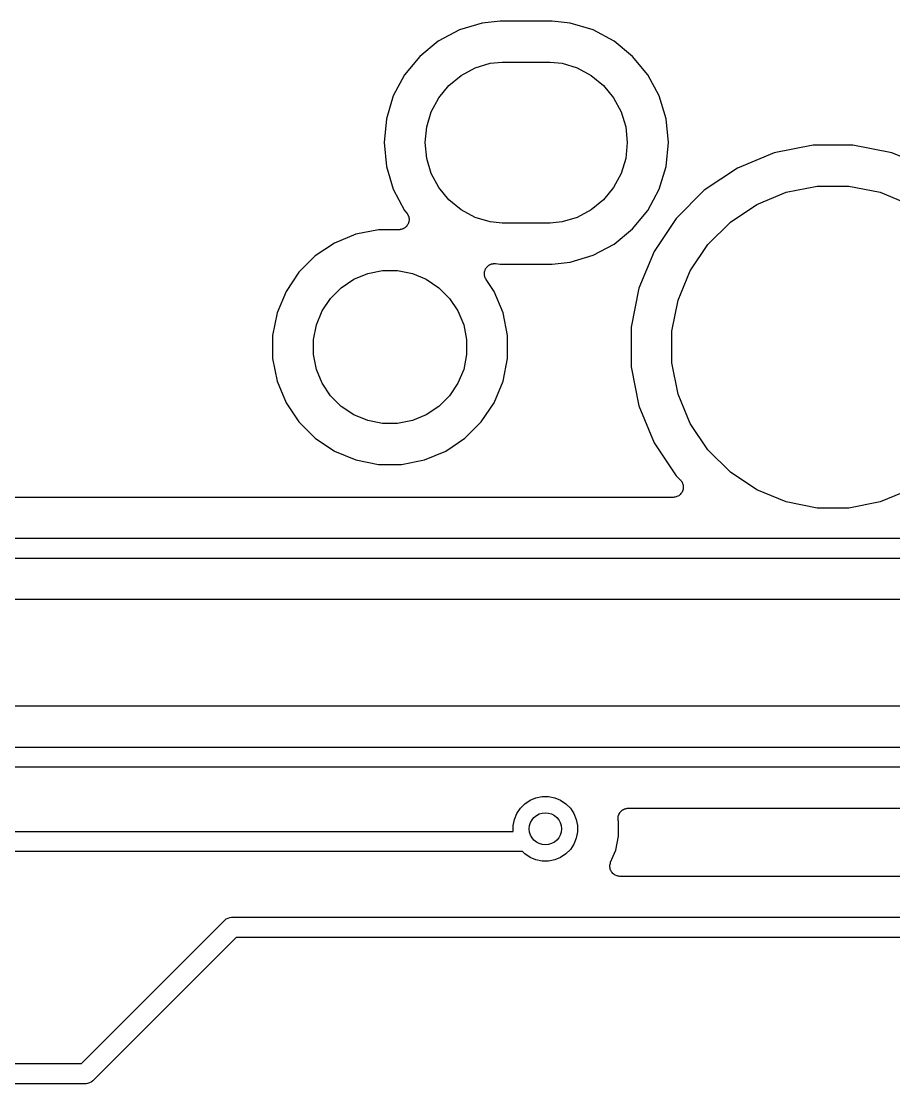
# Model space of a CAD drawing. Extents: x 1.13 to 10.46, y -5.5 to -3.29.
# Drawn here: x 7.18 to 7.606, y -5.504 to -4.984 of the extents above; entities that cross this region are included whole.
import ezdxf

# ---------------------------------------------------------------- set-up
doc = ezdxf.new("R2010")
doc.units = 0
doc.header["$MEASUREMENT"] = 0
doc.layers.add('BLACK', color=7, linetype='CONTINUOUS')

msp = doc.modelspace()

# ---------------------------------------------------------------- linework, layer by layer
at = {"layer": 'BLACK', "linetype": 'CONTINUOUS'}
for p, q in [((7.3941, -4.98819), (7.38379, -4.9937)), ((7.40529, -4.9848), (7.3941, -4.98819)), ((7.41401, -4.98394), (7.40529, -4.9848)), ((7.43953, -4.98394), (7.41401, -4.98394)), ((7.44825, -4.9848), (7.43953, -4.98394)), ((7.45944, -4.98819), (7.44825, -4.9848)), ((7.46976, -4.9937), (7.45944, -4.98819)), ((7.38379, -4.9937), (7.37474, -5.00112)), ((7.4788, -5.00112), (7.46976, -4.9937)), ((7.37474, -5.00112), (7.36733, -5.01016)), ((7.40921, -5.00451), (7.415, -5.00394)), ((7.415, -5.00394), (7.43855, -5.00394)), ((7.43855, -5.00394), (7.44433, -5.00451)), ((7.48622, -5.01016), (7.4788, -5.00112)), ((7.39495, -5.01041), (7.40179, -5.00676)), ((7.40179, -5.00676), (7.40921, -5.00451)), ((7.44433, -5.00451), (7.45175, -5.00676)), ((7.45175, -5.00676), (7.45859, -5.01041)), ((7.36733, -5.01016), (7.36181, -5.02048)), ((7.38896, -5.01533), (7.39495, -5.01041)), ((7.45859, -5.01041), (7.46459, -5.01533)), ((7.49173, -5.02048), (7.48622, -5.01016)), ((7.38404, -5.02133), (7.38896, -5.01533)), ((7.46459, -5.01533), (7.46951, -5.02133)), ((7.36181, -5.02048), (7.35842, -5.03167)), ((7.38038, -5.02817), (7.38404, -5.02133)), ((7.46951, -5.02133), (7.47316, -5.02817)), ((7.49513, -5.03167), (7.49173, -5.02048)), ((7.37813, -5.03559), (7.38038, -5.02817)), ((7.47316, -5.02817), (7.47541, -5.03559)), ((7.35842, -5.03167), (7.35727, -5.04331)), ((7.49627, -5.04331), (7.49513, -5.03167)), ((7.37737, -5.04331), (7.37813, -5.03559)), ((7.47541, -5.03559), (7.47617, -5.04331)), ((7.35727, -5.04331), (7.35842, -5.05495)), ((7.37813, -5.05102), (7.37737, -5.04331)), ((7.47617, -5.04331), (7.47541, -5.05102)), ((7.49513, -5.05495), (7.49627, -5.04331)), ((7.56705, -5.04457), (7.54797, -5.04836)), ((7.5865, -5.04457), (7.56705, -5.04457)), ((7.60557, -5.04836), (7.5865, -5.04457)), ((7.38038, -5.05845), (7.37813, -5.05102)), ((7.47541, -5.05102), (7.47316, -5.05845)), ((7.54797, -5.04836), (7.53, -5.0558)), ((7.62354, -5.0558), (7.60557, -5.04836)), ((7.35842, -5.05495), (7.36181, -5.06614)), ((7.49173, -5.06614), (7.49513, -5.05495)), ((7.53, -5.0558), (7.51383, -5.06661)), ((7.38404, -5.06529), (7.38038, -5.05845)), ((7.47316, -5.05845), (7.46951, -5.06529)), ((7.36181, -5.06614), (7.36733, -5.07645)), ((7.38896, -5.07128), (7.38404, -5.06529)), ((7.46951, -5.06529), (7.46459, -5.07128)), ((7.48622, -5.07645), (7.49173, -5.06614)), ((7.51383, -5.06661), (7.50008, -5.08036)), ((7.5538, -5.06759), (7.56902, -5.06457)), ((7.56902, -5.06457), (7.58453, -5.06457)), ((7.58453, -5.06457), (7.59974, -5.06759)), ((7.39495, -5.0762), (7.38896, -5.07128)), ((7.46459, -5.07128), (7.45859, -5.0762)), ((7.53947, -5.07353), (7.5538, -5.06759)), ((7.59974, -5.06759), (7.61407, -5.07353)), ((7.36733, -5.07645), (7.36838, -5.07773)), ((7.40179, -5.07986), (7.39495, -5.0762)), ((7.45859, -5.0762), (7.45175, -5.07986)), ((7.4788, -5.08549), (7.48622, -5.07645)), ((7.52658, -5.08215), (7.53947, -5.07353)), ((7.36838, -5.07773), (7.36842, -5.07779)), ((7.36842, -5.07779), (7.36855, -5.07798)), ((7.36855, -5.07798), (7.3687, -5.07817)), ((7.3687, -5.07817), (7.36881, -5.07839)), ((7.36881, -5.07839), (7.36895, -5.07861)), ((7.36895, -5.07861), (7.36904, -5.07882)), ((7.36904, -5.07882), (7.36915, -5.07903)), ((7.36915, -5.07903), (7.36922, -5.07928)), ((7.36922, -5.07928), (7.36932, -5.07951)), ((7.36934, -5.08215), (7.36928, -5.0824)), ((7.36932, -5.07951), (7.36936, -5.07974)), ((7.36941, -5.08191), (7.36934, -5.08215)), ((7.36936, -5.07974), (7.36942, -5.07997)), ((7.36944, -5.08168), (7.36941, -5.08191)), ((7.36942, -5.07997), (7.36945, -5.08022)), ((7.36948, -5.08145), (7.36944, -5.08168)), ((7.36945, -5.08022), (7.36949, -5.08047)), ((7.36949, -5.08119), (7.36948, -5.08145)), ((7.36949, -5.08047), (7.36949, -5.08071)), ((7.36949, -5.08071), (7.36951, -5.08094)), ((7.36951, -5.08094), (7.36949, -5.08119)), ((7.40921, -5.08211), (7.40179, -5.07986)), ((7.415, -5.08268), (7.40921, -5.08211)), ((7.44433, -5.08211), (7.43855, -5.08268)), ((7.45175, -5.07986), (7.44433, -5.08211)), ((7.50008, -5.08036), (7.48927, -5.09654)), ((7.51561, -5.09311), (7.52658, -5.08215)), ((7.35458, -5.08591), (7.34349, -5.08811)), ((7.36451, -5.08591), (7.35458, -5.08591)), ((7.36475, -5.08588), (7.36451, -5.08591)), ((7.36498, -5.08588), (7.36475, -5.08588)), ((7.36523, -5.08584), (7.36498, -5.08588)), ((7.36548, -5.08581), (7.36523, -5.08584)), ((7.36571, -5.08574), (7.36548, -5.08581)), ((7.36594, -5.0857), (7.36571, -5.08574)), ((7.36618, -5.0856), (7.36594, -5.0857)), ((7.36642, -5.08553), (7.36618, -5.0856)), ((7.36663, -5.08542), (7.36642, -5.08553)), ((7.36684, -5.08533), (7.36663, -5.08542)), ((7.36706, -5.08519), (7.36684, -5.08533)), ((7.36728, -5.08507), (7.36706, -5.08519)), ((7.36746, -5.08492), (7.36728, -5.08507)), ((7.36766, -5.08479), (7.36746, -5.08492)), ((7.36784, -5.08461), (7.36766, -5.08479)), ((7.36804, -5.08445), (7.36784, -5.08461)), ((7.36819, -5.08427), (7.36804, -5.08445)), ((7.36835, -5.08411), (7.36819, -5.08427)), ((7.3685, -5.0839), (7.36835, -5.08411)), ((7.36866, -5.0837), (7.3685, -5.0839)), ((7.36877, -5.08349), (7.36866, -5.0837)), ((7.3689, -5.0833), (7.36877, -5.08349)), ((7.369, -5.08307), (7.3689, -5.0833)), ((7.36912, -5.08284), (7.369, -5.08307)), ((7.36919, -5.08262), (7.36912, -5.08284)), ((7.36928, -5.0824), (7.36919, -5.08262)), ((7.43855, -5.08268), (7.415, -5.08268)), ((7.46976, -5.09291), (7.4788, -5.08549)), ((7.33305, -5.09244), (7.32364, -5.09872)), ((7.34349, -5.08811), (7.33305, -5.09244)), ((7.45944, -5.09842), (7.46976, -5.09291)), ((7.48927, -5.09654), (7.48183, -5.11451)), ((7.50699, -5.10601), (7.51561, -5.09311)), ((7.32364, -5.09872), (7.31565, -5.10672)), ((7.40878, -5.10315), (7.40897, -5.10302)), ((7.40897, -5.10302), (7.40921, -5.10292)), ((7.40921, -5.10292), (7.40943, -5.1028)), ((7.40943, -5.1028), (7.40966, -5.10274)), ((7.40966, -5.10274), (7.40987, -5.10265)), ((7.40987, -5.10265), (7.41012, -5.1026)), ((7.41012, -5.1026), (7.41037, -5.10253)), ((7.41037, -5.10253), (7.4106, -5.10251)), ((7.4106, -5.10251), (7.41083, -5.10246)), ((7.41083, -5.10246), (7.41109, -5.10246)), ((7.41109, -5.10246), (7.41134, -5.10244)), ((7.41134, -5.10244), (7.41157, -5.10246)), ((7.41157, -5.10246), (7.41181, -5.10246)), ((7.41181, -5.10246), (7.41401, -5.10268)), ((7.41401, -5.10268), (7.43953, -5.10268)), ((7.43953, -5.10268), (7.44825, -5.10182)), ((7.44825, -5.10182), (7.45944, -5.09842)), ((7.31565, -5.10672), (7.30937, -5.11612)), ((7.34252, -5.11016), (7.34933, -5.10734)), ((7.34933, -5.10734), (7.35655, -5.10591)), ((7.35655, -5.10591), (7.36392, -5.10591)), ((7.36392, -5.10591), (7.37115, -5.10734)), ((7.37115, -5.10734), (7.37795, -5.11016)), ((7.40632, -5.10738), (7.40634, -5.10715)), ((7.40634, -5.10763), (7.40632, -5.10738)), ((7.40634, -5.10715), (7.40635, -5.10691)), ((7.40634, -5.10789), (7.40634, -5.10763)), ((7.40638, -5.10812), (7.40634, -5.10789)), ((7.40635, -5.10691), (7.4064, -5.10666)), ((7.4064, -5.10835), (7.40638, -5.10812)), ((7.4064, -5.10666), (7.40642, -5.10641)), ((7.40642, -5.10641), (7.40649, -5.10619)), ((7.40649, -5.10619), (7.40654, -5.10596)), ((7.40654, -5.10596), (7.40664, -5.10572)), ((7.40664, -5.10572), (7.40672, -5.10548)), ((7.40672, -5.10548), (7.40683, -5.10527)), ((7.40683, -5.10527), (7.40692, -5.10506)), ((7.40692, -5.10506), (7.40706, -5.10485)), ((7.40706, -5.10485), (7.40718, -5.10462)), ((7.40718, -5.10462), (7.40734, -5.10444)), ((7.40734, -5.10444), (7.40747, -5.10425)), ((7.40747, -5.10425), (7.40765, -5.10407)), ((7.40765, -5.10407), (7.40781, -5.10387)), ((7.40781, -5.10387), (7.40799, -5.10373)), ((7.40799, -5.10373), (7.40816, -5.10356)), ((7.40816, -5.10356), (7.40837, -5.10342)), ((7.40837, -5.10342), (7.40857, -5.10326)), ((7.40857, -5.10326), (7.40878, -5.10315)), ((7.50106, -5.12034), (7.50699, -5.10601)), ((7.33639, -5.11426), (7.34252, -5.11016)), ((7.37795, -5.11016), (7.38408, -5.11426)), ((7.40647, -5.1086), (7.4064, -5.10835)), ((7.40652, -5.10885), (7.40647, -5.1086)), ((7.40661, -5.10906), (7.40652, -5.10885)), ((7.40667, -5.10929), (7.40661, -5.10906)), ((7.40679, -5.10951), (7.40667, -5.10929)), ((7.40689, -5.10975), (7.40679, -5.10951)), ((7.40701, -5.10995), (7.40689, -5.10975)), ((7.40712, -5.11016), (7.40701, -5.10995)), ((7.40716, -5.11021), (7.40712, -5.11016)), ((7.4111, -5.11612), (7.40716, -5.11021)), ((7.30937, -5.11612), (7.30504, -5.12656)), ((7.33118, -5.11946), (7.33639, -5.11426)), ((7.38408, -5.11426), (7.38929, -5.11946)), ((7.41543, -5.12656), (7.4111, -5.11612)), ((7.48183, -5.11451), (7.47803, -5.13358)), ((7.32709, -5.12559), (7.33118, -5.11946)), ((7.38929, -5.11946), (7.39338, -5.12559)), ((7.49803, -5.13555), (7.50106, -5.12034)), ((7.30504, -5.12656), (7.30283, -5.13765)), ((7.32427, -5.1324), (7.32709, -5.12559)), ((7.39338, -5.12559), (7.3962, -5.1324)), ((7.41764, -5.13765), (7.41543, -5.12656)), ((7.32283, -5.13962), (7.32427, -5.1324)), ((7.3962, -5.1324), (7.39764, -5.13962)), ((7.47803, -5.13358), (7.47803, -5.15303)), ((7.30283, -5.13765), (7.30283, -5.14896)), ((7.41764, -5.14896), (7.41764, -5.13765)), ((7.49803, -5.15106), (7.49803, -5.13555)), ((7.32283, -5.14699), (7.32283, -5.13962)), ((7.39764, -5.13962), (7.39764, -5.14699)), ((7.30283, -5.14896), (7.30504, -5.16005)), ((7.32427, -5.15422), (7.32283, -5.14699)), ((7.39764, -5.14699), (7.3962, -5.15422)), ((7.41543, -5.16005), (7.41764, -5.14896)), ((7.32709, -5.16102), (7.32427, -5.15422)), ((7.3962, -5.15422), (7.39338, -5.16102)), ((7.47803, -5.15303), (7.48183, -5.17211)), ((7.50106, -5.16627), (7.49803, -5.15106)), ((7.30504, -5.16005), (7.30937, -5.1705)), ((7.4111, -5.1705), (7.41543, -5.16005)), ((7.33118, -5.16715), (7.32709, -5.16102)), ((7.39338, -5.16102), (7.38929, -5.16715)), ((7.30937, -5.1705), (7.31565, -5.1799)), ((7.33639, -5.17236), (7.33118, -5.16715)), ((7.38929, -5.16715), (7.38408, -5.17236)), ((7.40482, -5.1799), (7.4111, -5.1705)), ((7.50699, -5.1806), (7.50106, -5.16627)), ((7.34252, -5.17645), (7.33639, -5.17236)), ((7.38408, -5.17236), (7.37795, -5.17645)), ((7.48183, -5.17211), (7.48927, -5.19008)), ((7.31565, -5.1799), (7.32364, -5.18789)), ((7.34933, -5.17927), (7.34252, -5.17645)), ((7.35655, -5.18071), (7.34933, -5.17927)), ((7.36392, -5.18071), (7.35655, -5.18071)), ((7.37115, -5.17927), (7.36392, -5.18071)), ((7.37795, -5.17645), (7.37115, -5.17927)), ((7.39683, -5.18789), (7.40482, -5.1799)), ((7.51561, -5.1935), (7.50699, -5.1806)), ((7.32364, -5.18789), (7.33305, -5.19418)), ((7.38743, -5.19418), (7.39683, -5.18789)), ((7.48927, -5.19008), (7.50008, -5.20625)), ((7.33305, -5.19418), (7.34349, -5.1985)), ((7.37698, -5.1985), (7.38743, -5.19418)), ((7.52658, -5.20447), (7.51561, -5.1935)), ((7.34349, -5.1985), (7.35458, -5.20071)), ((7.35458, -5.20071), (7.36589, -5.20071)), ((7.36589, -5.20071), (7.37698, -5.1985)), ((7.50008, -5.20625), (7.5021, -5.20828)), ((7.53947, -5.21309), (7.52658, -5.20447)), ((7.5021, -5.20828), (7.50214, -5.20831)), ((7.50214, -5.20831), (7.50214, -5.20831)), ((7.50214, -5.20831), (7.50214, -5.20831)), ((7.50214, -5.20831), (7.50215, -5.20833)), ((7.50215, -5.20833), (7.50245, -5.2087)), ((7.50245, -5.2087), (7.50275, -5.20907)), ((7.50275, -5.20907), (7.50275, -5.20908)), ((7.50275, -5.20908), (7.50276, -5.20909)), ((7.50276, -5.20909), (7.50298, -5.20952)), ((7.50298, -5.20952), (7.5032, -5.20994)), ((7.5032, -5.20994), (7.5032, -5.20995)), ((7.5032, -5.20995), (7.50321, -5.20995)), ((7.50321, -5.20995), (7.50334, -5.21042)), ((7.50334, -5.21042), (7.50348, -5.21087)), ((7.50348, -5.21087), (7.50348, -5.21088)), ((7.50348, -5.21088), (7.50348, -5.21089)), ((7.50348, -5.21089), (7.50352, -5.21137)), ((7.50356, -5.21186), (7.50351, -5.21234)), ((7.50352, -5.21137), (7.50356, -5.21185)), ((7.50356, -5.21185), (7.50356, -5.21185)), ((7.50356, -5.21185), (7.50356, -5.21186)), ((7.49856, -5.21681), (7.14984, -5.21681)), ((7.49904, -5.21676), (7.49856, -5.21681)), ((7.49952, -5.21672), (7.49904, -5.21676)), ((7.49953, -5.21672), (7.49952, -5.21672)), ((7.49954, -5.21672), (7.49953, -5.21672)), ((7.49999, -5.21658), (7.49954, -5.21672)), ((7.50045, -5.21644), (7.49999, -5.21658)), ((7.50046, -5.21644), (7.50045, -5.21644)), ((7.50047, -5.21643), (7.50046, -5.21644)), ((7.50089, -5.21621), (7.50047, -5.21643)), ((7.50132, -5.21599), (7.50089, -5.21621)), ((7.50133, -5.21598), (7.50132, -5.21598)), ((7.50132, -5.21598), (7.50132, -5.21599)), ((7.5017, -5.21567), (7.50133, -5.21598)), ((7.50208, -5.21537), (7.5017, -5.21567)), ((7.50209, -5.21536), (7.50208, -5.21536)), ((7.50208, -5.21536), (7.50208, -5.21537)), ((7.50239, -5.21499), (7.50209, -5.21536)), ((7.5027, -5.21462), (7.50239, -5.21499)), ((7.50271, -5.21461), (7.5027, -5.21461)), ((7.5027, -5.21461), (7.5027, -5.21462)), ((7.50294, -5.21418), (7.50271, -5.21461)), ((7.50317, -5.21376), (7.50294, -5.21418)), ((7.50332, -5.21329), (7.50317, -5.21375)), ((7.50317, -5.21375), (7.50317, -5.21376)), ((7.50317, -5.21376), (7.50317, -5.21376)), ((7.50346, -5.21283), (7.50332, -5.21329)), ((7.50351, -5.21234), (7.50346, -5.21282)), ((7.50346, -5.21282), (7.50346, -5.21282)), ((7.50346, -5.21282), (7.50346, -5.21283)), ((7.5538, -5.21902), (7.53947, -5.21309)), ((7.61407, -5.21309), (7.59974, -5.21902)), ((7.56902, -5.22205), (7.5538, -5.21902)), ((7.58453, -5.22205), (7.56902, -5.22205)), ((7.59974, -5.21902), (7.58453, -5.22205)), ((7.13375, -5.23681), (8.06341, -5.23681)), ((8.06357, -5.24665), (7.13375, -5.24665)), ((7.14984, -5.26665), (8.04767, -5.26665)), ((7.92642, -5.31899), (6.29258, -5.31899)), ((5.66793, -5.33899), (7.93818, -5.33899)), ((7.93713, -5.34883), (5.66793, -5.34883)), ((7.4239, -5.36887), (7.42609, -5.36668)), ((7.42609, -5.36668), (7.42867, -5.36496)), ((7.42867, -5.36496), (7.43153, -5.36377)), ((7.43153, -5.36377), (7.43458, -5.36317)), ((7.43458, -5.36317), (7.43768, -5.36317)), ((7.43768, -5.36317), (7.44072, -5.36377)), ((7.44072, -5.36377), (7.44359, -5.36496)), ((7.44359, -5.36496), (7.44617, -5.36668)), ((7.44617, -5.36668), (7.44836, -5.36887)), ((7.42098, -5.37432), (7.42217, -5.37145)), ((7.42217, -5.37145), (7.4239, -5.36887)), ((7.44836, -5.36887), (7.45008, -5.37145)), ((7.45008, -5.37145), (7.45127, -5.37432)), ((7.47172, -5.3733), (7.47177, -5.37283)), ((7.47177, -5.3728), (7.47191, -5.37235)), ((7.47177, -5.37281), (7.47177, -5.3728)), ((7.47177, -5.37283), (7.47177, -5.37281)), ((7.47191, -5.37235), (7.47205, -5.3719)), ((7.47205, -5.3719), (7.47206, -5.37188)), ((7.47206, -5.37188), (7.47207, -5.37187)), ((7.47207, -5.37187), (7.47229, -5.37145)), ((7.47229, -5.37145), (7.47252, -5.37104)), ((7.47252, -5.37104), (7.47253, -5.37103)), ((7.47253, -5.37103), (7.47254, -5.37101)), ((7.47254, -5.37101), (7.47284, -5.37065)), ((7.47284, -5.37065), (7.47314, -5.37029)), ((7.47314, -5.37029), (7.47315, -5.37028)), ((7.47315, -5.37028), (7.47316, -5.37027)), ((7.47316, -5.37027), (7.47353, -5.36997)), ((7.47353, -5.36997), (7.4739, -5.36967)), ((7.4739, -5.36967), (7.47391, -5.36966)), ((7.47391, -5.36966), (7.47392, -5.36965)), ((7.47392, -5.36965), (7.47434, -5.36944)), ((7.47434, -5.36944), (7.47476, -5.36921)), ((7.47476, -5.36921), (7.47477, -5.36921)), ((7.47477, -5.36921), (7.47479, -5.3692)), ((7.47479, -5.3692), (7.47524, -5.36907)), ((7.47524, -5.36907), (7.47569, -5.36893)), ((7.47569, -5.36893), (7.47571, -5.36893)), ((7.47571, -5.36893), (7.47572, -5.36892)), ((7.47572, -5.36892), (7.4762, -5.36888)), ((7.4762, -5.36888), (7.47666, -5.36883)), ((7.47666, -5.36883), (7.92322, -5.36883)), ((7.42038, -5.37736), (7.42098, -5.37432)), ((7.42038, -5.38019), (7.42038, -5.37736)), ((7.45127, -5.37432), (7.45188, -5.37736)), ((7.45188, -5.37736), (7.45188, -5.38046)), ((7.47166, -5.37377), (7.47172, -5.3733)), ((7.47167, -5.37378), (7.47166, -5.37377)), ((7.47166, -5.3738), (7.47167, -5.37378)), ((7.47171, -5.37427), (7.47166, -5.3738)), ((7.47175, -5.37474), (7.47171, -5.37427)), ((7.47175, -5.37477), (7.47175, -5.37474)), ((7.47176, -5.37481), (7.47175, -5.37477)), ((7.47175, -5.37477), (7.47175, -5.37477)), ((7.47175, -5.37477), (7.47175, -5.37477)), ((7.47188, -5.37539), (7.47176, -5.37481)), ((7.47188, -5.38243), (7.47188, -5.37539)), ((5.66773, -5.38019), (7.42038, -5.38019)), ((7.45127, -5.38351), (7.45008, -5.38637)), ((7.45188, -5.38046), (7.45127, -5.38351)), ((7.4705, -5.38934), (7.47188, -5.38243)), ((7.45008, -5.38637), (7.44836, -5.38895)), ((7.42498, -5.39003), (5.66773, -5.39003)), ((7.42609, -5.39115), (7.42498, -5.39003)), ((7.42867, -5.39287), (7.42609, -5.39115)), ((7.43153, -5.39406), (7.42867, -5.39287)), ((7.43458, -5.39466), (7.43153, -5.39406)), ((7.44072, -5.39406), (7.43768, -5.39466)), ((7.44359, -5.39287), (7.44072, -5.39406)), ((7.44617, -5.39115), (7.44359, -5.39287)), ((7.44836, -5.38895), (7.44617, -5.39115)), ((7.46804, -5.39528), (7.4705, -5.38934)), ((7.43768, -5.39466), (7.43458, -5.39466)), ((7.46766, -5.39716), (7.46771, -5.39669)), ((7.46766, -5.39717), (7.46766, -5.39716)), ((7.46766, -5.39718), (7.46766, -5.39717)), ((7.46771, -5.39766), (7.46766, -5.39718)), ((7.46771, -5.39669), (7.46776, -5.39621)), ((7.46775, -5.39813), (7.46771, -5.39766)), ((7.46775, -5.39814), (7.46775, -5.39813)), ((7.46776, -5.39815), (7.46775, -5.39814)), ((7.46776, -5.39619), (7.4679, -5.39573)), ((7.46776, -5.3962), (7.46776, -5.39619)), ((7.46776, -5.39621), (7.46776, -5.3962)), ((7.46789, -5.39861), (7.46776, -5.39815)), ((7.46803, -5.39907), (7.46789, -5.39861)), ((7.4679, -5.39573), (7.46804, -5.39528)), ((7.46803, -5.39908), (7.46803, -5.39907)), ((7.46804, -5.39909), (7.46803, -5.39908)), ((7.46826, -5.39951), (7.46804, -5.39909)), ((7.46848, -5.39993), (7.46826, -5.39951)), ((7.46849, -5.39994), (7.46848, -5.39993)), ((7.46849, -5.39995), (7.46849, -5.39994)), ((7.46879, -5.40032), (7.46849, -5.39995)), ((7.46909, -5.40069), (7.46879, -5.40032)), ((7.4691, -5.4007), (7.46909, -5.40069)), ((7.46911, -5.40071), (7.4691, -5.4007)), ((7.46948, -5.40101), (7.46911, -5.40071)), ((7.46984, -5.40132), (7.46948, -5.40101)), ((7.46985, -5.40132), (7.46984, -5.40132)), ((7.46986, -5.40133), (7.46985, -5.40132)), ((7.47028, -5.40156), (7.46986, -5.40133)), ((7.47069, -5.40179), (7.47028, -5.40156)), ((7.4707, -5.40179), (7.47069, -5.40179)), ((7.47072, -5.4018), (7.4707, -5.40179)), ((7.47117, -5.40194), (7.47072, -5.4018)), ((7.47162, -5.40208), (7.47117, -5.40194)), ((7.47164, -5.40208), (7.47162, -5.40208)), ((7.47165, -5.40209), (7.47164, -5.40208)), ((7.47212, -5.40214), (7.47165, -5.40209)), ((7.47259, -5.40219), (7.47212, -5.40214)), ((7.47262, -5.40219), (7.47259, -5.40219)), ((7.47266, -5.40219), (7.47262, -5.40219)), ((7.47262, -5.40219), (7.47262, -5.40219)), ((7.47262, -5.40219), (7.47262, -5.40219)), ((8.00253, -5.40219), (7.47266, -5.40219)), ((7.20935, -5.49374), (7.27928, -5.4238)), ((7.27928, -5.4238), (7.27943, -5.42362)), ((7.27943, -5.42362), (7.27962, -5.42346)), ((7.27962, -5.42346), (7.28018, -5.423)), ((7.27962, -5.42346), (7.27962, -5.42346)), ((7.28018, -5.423), (7.28104, -5.42254)), ((7.28018, -5.423), (7.28018, -5.423)), ((7.28018, -5.423), (7.28018, -5.423)), ((7.28104, -5.42254), (7.28196, -5.42226)), ((7.28196, -5.42226), (7.28269, -5.42219)), ((7.28269, -5.42219), (7.28293, -5.42217)), ((7.28269, -5.42219), (7.28269, -5.42219)), ((7.28293, -5.42217), (7.28317, -5.42219)), ((7.28317, -5.42219), (8.01289, -5.42219)), ((7.28497, -5.43203), (7.21503, -5.50197)), ((8.01469, -5.43203), (7.28497, -5.43203)), ((5.64067, -5.49374), (7.20935, -5.49374)), ((7.21413, -5.50277), (7.21328, -5.50323)), ((7.21488, -5.50215), (7.21413, -5.50277)), ((7.21503, -5.50197), (7.21488, -5.50215)), ((7.21114, -5.50358), (5.63887, -5.50358)), ((7.21138, -5.5036), (7.21114, -5.50358)), ((7.21163, -5.50358), (7.21138, -5.5036)), ((7.21235, -5.50351), (7.21163, -5.50358)), ((7.21163, -5.50358), (7.21163, -5.50358)), ((7.21328, -5.50323), (7.21235, -5.50351))]:
    msp.add_line(p, q, dxfattribs=at)
at = {"layer": 'BLACK'}
msp.add_circle((7.43613, -5.37891), 0.00787, dxfattribs=at)

doc.saveas('drawing.dxf')
